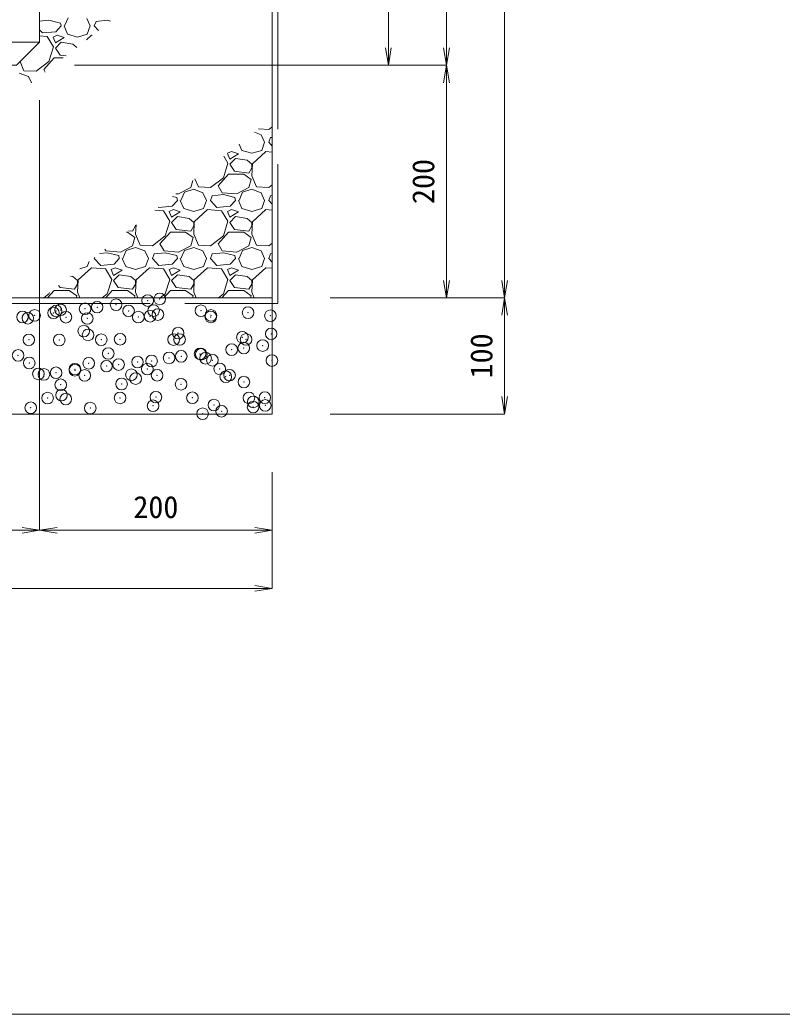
# Model space of a CAD drawing. Units: millimetres at full size, sheet at 1:20. Extents: x 0 to 23340, y -4498 to 8520.
# Drawn here: x 9050 to 9706, y 0 to 855 of the extents above; entities that cross this region are included whole.
import ezdxf
from ezdxf.enums import TextEntityAlignment as Align

# ---------------------------------------------------------------- set-up
doc = ezdxf.new("R2010")
doc.units = ezdxf.units.MM
doc.header["$LTSCALE"] = 20
doc.header["$PDMODE"] = 32
doc.header["$PDSIZE"] = 10
doc.linetypes.add('DASHED', pattern=[7.5, 6, -1.5])
for name, color, linetype, lineweight in [('KIJUN', 5, 'Continuous', 5), ('SUNPO', 3, 'Continuous', 13), ('TITLE', 7, 'Continuous', 13), ('ﾊｯﾁﾝｸﾞ', 7, 'Continuous', 5)]:
    doc.layers.add(name, color=color, linetype=linetype, lineweight=lineweight)
doc.styles.add('ＭＳ ゴシック', font='')
doc.styles.get('ＭＳ ゴシック').set_extended_font_data('MS Gothic')

# ---------------------------------------------------------------- blocks, each defined once
blk = doc.blocks.new('open_arrow')
at = {"color": 0, "linetype": 'Continuous', "lineweight": -2}
blk.add_lwpolyline([(7.5, 1.25), (0, 0), (7.5, -1.25)], dxfattribs=at)

msp = doc.modelspace()

# ---------------------------------------------------------------- linework, layer by layer
at = {"layer": 'KIJUN', "color": 7, "lineweight": 13}
msp.add_line((8647.48, 836.2), (9067.48, 836.2), dxfattribs=at)
msp.add_lwpolyline([(8745.1, 963.68), (8707.48, 1711.2), (8734.48, 1776.2), (8732.48, 1816.2), (8696.48, 1836.2), (8692.48, 1911.2), (8650.48, 1911.2), (8647.48, 1908.2), (8647.48, 836.2), (8667.48, 816.2), (9047.48, 816.2), (9067.48, 836.2), (9067.48, 1908.2), (9064.48, 1911.2), (9022.48, 1911.2), (9018.48, 1836.2), (8982.48, 1816.2), (8980.48, 1776.2), (9007.48, 1711.2), (8969.87, 963.68)], dxfattribs=at)
at = {"layer": 'KIJUN', "color": 7, "linetype": 'DASHED', "lineweight": 13}
msp.add_lwpolyline([(8647.48, 1721.2), (8442.48, 1721.2), (8442.48, 611.2), (9272.48, 611.2), (9272.48, 1721.2), (9067.48, 1721.2)], dxfattribs=at)
at = {"layer": 'KIJUN', "color": 7, "lineweight": 13}
for points in [[(9067.48, 1716.2), (9067.48, 836.2), (9047.48, 816.2), (8667.48, 816.2), (8647.48, 836.2), (8647.48, 1716.2), (8447.48, 1716.2), (8447.48, 616.2), (9267.48, 616.2), (9267.48, 1716.2)], [(9267.48, 616.2), (8447.48, 616.2), (8447.48, 516.2), (9267.48, 516.2)]]:
    msp.add_lwpolyline(points, close=True, dxfattribs=at)
at = {"layer": 'SUNPO'}
for p, q in [((9417.48, 816.2), (9417.48, 1911.2)), ((9467.48, 616.2), (9467.48, 1911.2)), ((9367.48, 1716.2), (9367.48, 816.2)), ((9097.48, 816.2), (9367.48, 816.2)), ((9097.48, 816.2), (9417.48, 816.2)), ((9097.48, 816.2), (9417.48, 816.2)), ((9417.48, 816.2), (9417.48, 616.2)), ((9067.48, 786.2), (9067.48, 416.2)), ((9067.48, 786.2), (9067.48, 416.2)), ((9317.48, 616.2), (9417.48, 616.2)), ((9317.48, 616.2), (9467.48, 616.2)), ((9317.48, 616.2), (9467.48, 616.2)), ((9467.48, 516.2), (9467.48, 616.2)), ((9317.48, 516.2), (9467.48, 516.2)), ((9267.48, 466.2), (9267.48, 416.2)), ((9267.48, 466.2), (9267.48, 366.2)), ((8647.48, 416.2), (9067.48, 416.2)), ((9067.48, 416.2), (9267.48, 416.2)), ((8447.48, 366.2), (9267.48, 366.2))]:
    msp.add_line(p, q, dxfattribs=at)
at = {"layer": 'TITLE', "color": 2}
msp.add_lwpolyline([(7780, 0), (11670, 0), (11670, 2840), (7780, 2840)], close=True, dxfattribs=at)
at = {"layer": 'TITLE'}
for p in [(9160.41, 613.83), (9170.82, 615.2), (9079.4, 603.16), (9081.68, 604.86), (9085.52, 605.83), (9106.57, 606.74), (9116.98, 608.11), (9133.24, 610.25), (9143.96, 604.97), (9165.55, 605.15), (9206.25, 605.09), (9246.76, 603.38), (9052.73, 599.65), (9057.33, 598.64), (9063.15, 601.02), (9090.11, 599.49), (9108.49, 598.39), (9152.4, 599.6), (9162.51, 600.34), (9169.23, 601.77), (9214.68, 599.71), (9214.86, 601.01), (9266.02, 600.76), (9105.42, 587.59), (9186.63, 585.82), (9266.66, 585.14), (9058.19, 580.03), (9084.37, 579.89), (9109.11, 584.21), (9120.48, 580.15), (9136.72, 580.55), (9182.76, 580.26), (9187.88, 580.31), (9241.9, 582.25), (9245.04, 580.37), (9126.51, 568.27), (9232.68, 571.56), (9243.09, 572.93), (9259.35, 575.07), (9048.99, 566.66), (9058.59, 560.1), (9109.75, 559.86), (9151.68, 560.9), (9163.77, 561.8), (9178.85, 564.47), (9189.26, 565.84), (9205.52, 567.98), (9206.54, 567.58), (9210.23, 564.2), (9216.12, 562.47), (9267.28, 562.22), (9081.59, 551.67), (9097.83, 554.78), (9097.84, 553.81), (9125.01, 557.39), (9135.42, 558.76), (9160.12, 554.89), (9222.4, 555.01), (9066.39, 550.72), (9071.17, 550.3), (9106.27, 549.41), (9146.42, 550.03), (9150.1, 546.65), (9168.55, 549.52), (9227.63, 548.26), (9230.83, 549.63), (9243.16, 543.72), (9085.63, 541.35), (9137.98, 542.02), (9189.14, 541.77), (9074.35, 529.95), (9086.29, 532.48), (9089.98, 529.1), (9136.63, 530.06), (9167.5, 530.71), (9198.91, 530.18), (9247.53, 530.02), (9251.22, 526.64), (9261.19, 530.29), (9059.85, 521.56), (9111.01, 521.32), (9165.03, 523.27), (9217.38, 523.93), (9223.96, 518.63), (9251.12, 522.2), (9261.53, 523.58), (9207.7, 516.49)]:
    msp.add_point(p, dxfattribs=at)
at = {"layer": 'ﾊｯﾁﾝｸﾞ'}
for p, q in [((9089, 850), (9092, 857)), ((9108, 856.5), (9111, 850)), ((9075.5, 855), (9067.48, 854.16)), ((9070, 844), (9067.48, 846.74)), ((9085.5, 852.5), (9075.5, 855)), ((9086, 850), (9081.5, 845)), ((9086, 850), (9085.5, 852.5)), ((9088.5, 850), (9091.5, 843)), ((9108.5, 843), (9111, 850)), ((9114.5, 850), (9116, 854)), ((9118.03, 846.15), (9114.5, 850)), ((9125.5, 855), (9116, 854)), ((9128.41, 854.27), (9125.5, 855)), ((9074, 841), (9067.48, 841.54)), ((9081.5, 845), (9070, 844)), ((9079.5, 832), (9074, 841)), ((9082.5, 842), (9079, 840.5)), ((9079, 840.5), (9081, 835.5)), ((9081, 835.5), (9088.5, 840)), ((9088.5, 840), (9082.5, 842)), ((9091.5, 843), (9100, 840.5)), ((9100, 840.5), (9108.5, 843)), ((9112, 842), (9107.69, 838.06)), ((9112.65, 841.95), (9112, 842)), ((9075.5, 819.5), (9079.5, 832)), ((9086, 836), (9081, 831)), ((9081, 831), (9085, 825)), ((9096, 834.5), (9086, 836)), ((9099.37, 831.55), (9096, 834.5)), ((9071, 812.5), (9080, 822.5)), ((9080, 822.5), (9087.8, 822.5)), ((9085, 825), (9090.2, 824.38)), ((9050.68, 819.39), (9054, 811.5)), ((9064.5, 811), (9075.5, 819.5)), ((9072.26, 810.34), (9071, 812.5)), ((9050, 809.5), (9058, 806.5)), ((9054, 811.5), (9064.5, 811)), ((9058, 806.5), (9060.48, 801.13)), ((9255.81, 761.41), (9264.5, 761)), ((9264.5, 761), (9267.48, 763.31)), ((9252.27, 758.65), (9258, 756.5)), ((9258, 756.5), (9261, 750)), ((9264.5, 750), (9266, 754)), ((9267.48, 754.16), (9266, 754)), ((9239.18, 748.41), (9241.5, 743)), ((9258.5, 743), (9261, 750)), ((9267.48, 746.74), (9264.5, 750)), ((9229.5, 732), (9225.85, 737.97)), ((9229.02, 740.45), (9231, 735.5)), ((9232.5, 742), (9229.17, 740.57)), ((9231, 735.5), (9238.5, 740)), ((9236, 736), (9231, 731)), ((9238.5, 740), (9232.5, 742)), ((9246, 734.5), (9236, 736)), ((9241.5, 743), (9250, 740.5)), ((9250, 740.5), (9258.5, 743)), ((9262, 742), (9250.5, 731.5)), ((9267.48, 741.54), (9262, 742)), ((9225.5, 719.5), (9229.5, 732)), ((9231, 731), (9235, 725)), ((9250, 731), (9246, 734.5)), ((9247.5, 723.5), (9250, 728)), ((9250.5, 731.5), (9250, 721)), ((9250, 728), (9250, 731)), ((9201.03, 718.55), (9204, 711.5)), ((9214.5, 711), (9225.5, 719.5)), ((9221, 712.5), (9230, 722.5)), ((9230, 722.5), (9243, 722.5)), ((9235, 725), (9247.5, 723.5)), ((9243, 722.5), (9249.5, 718)), ((9250, 721), (9254, 711.5)), ((9197.5, 711), (9187, 705.5)), ((9199.26, 717.17), (9197.5, 711)), ((9204, 711.5), (9214.5, 711)), ((9224.5, 706.5), (9221, 712.5)), ((9247.5, 711), (9237, 705.5)), ((9249.5, 718), (9247.5, 711)), ((9254, 711.5), (9264.5, 711)), ((9264.5, 711), (9267.48, 713.31)), ((9185.5, 702.5), (9181.72, 703.45)), ((9187, 705.5), (9184.59, 705.69)), ((9186, 700), (9185.5, 702.5)), ((9189, 700), (9192, 707)), ((9192, 707), (9200, 709.5)), ((9200, 709.5), (9208, 706.5)), ((9208, 706.5), (9211, 700)), ((9214.5, 700), (9216, 704)), ((9225.5, 705), (9216, 704)), ((9237, 705.5), (9224.5, 706.5)), ((9235.5, 702.5), (9225.5, 705)), ((9236, 700), (9235.5, 702.5)), ((9239, 700), (9242, 707)), ((9242, 707), (9250, 709.5)), ((9250, 709.5), (9258, 706.5)), ((9258, 706.5), (9261, 700)), ((9264.5, 700), (9266, 704)), ((9267.48, 704.16), (9266, 704)), ((9170, 694), (9169.85, 694.16)), ((9181.5, 695), (9170, 694)), ((9186, 700), (9181.5, 695)), ((9188.5, 700), (9191.5, 693)), ((9191.5, 693), (9200, 690.5)), ((9200, 690.5), (9208.5, 693)), ((9208.5, 693), (9211, 700)), ((9220, 694), (9214.5, 700)), ((9231.5, 695), (9220, 694)), ((9236, 700), (9231.5, 695)), ((9238.5, 700), (9241.5, 693)), ((9241.5, 693), (9250, 690.5)), ((9250, 690.5), (9258.5, 693)), ((9258.5, 693), (9261, 700)), ((9267.48, 696.74), (9264.5, 700)), ((9174, 691), (9166.6, 691.62)), ((9179.5, 682), (9174, 691)), ((9182.5, 692), (9179, 690.5)), ((9179, 690.5), (9181, 685.5)), ((9181, 685.5), (9188.5, 690)), ((9186, 686), (9181, 681)), ((9188.5, 690), (9182.5, 692)), ((9196, 684.5), (9186, 686)), ((9200, 681), (9196, 684.5)), ((9212, 692), (9200.5, 681.5)), ((9224, 691), (9212, 692)), ((9229.5, 682), (9224, 691)), ((9232.5, 692), (9229, 690.5)), ((9229, 690.5), (9231, 685.5)), ((9231, 685.5), (9238.5, 690)), ((9236, 686), (9231, 681)), ((9238.5, 690), (9232.5, 692)), ((9246, 684.5), (9236, 686)), ((9250, 681), (9246, 684.5)), ((9262, 692), (9250.5, 681.5)), ((9267.48, 691.54), (9262, 692)), ((9147.5, 673.5), (9150, 678)), ((9150.38, 678.92), (9150, 671)), ((9150, 678), (9150, 678.63)), ((9175.5, 669.5), (9179.5, 682)), ((9181, 681), (9185, 675)), ((9197.5, 673.5), (9200, 678)), ((9200.5, 681.5), (9200, 671)), ((9200, 678), (9200, 681)), ((9225.5, 669.5), (9229.5, 682)), ((9231, 681), (9235, 675)), ((9247.5, 673.5), (9250, 678)), ((9250.5, 681.5), (9250, 671)), ((9250, 678), (9250, 681)), ((9142.17, 672.5), (9143, 672.5)), ((9143, 672.5), (9149.5, 668)), ((9143.99, 673.92), (9147.5, 673.5)), ((9149.5, 668), (9147.5, 661)), ((9150, 671), (9154, 661.5)), ((9164.5, 661), (9175.5, 669.5)), ((9171, 662.5), (9180, 672.5)), ((9180, 672.5), (9193, 672.5)), ((9185, 675), (9197.5, 673.5)), ((9193, 672.5), (9199.5, 668)), ((9199.5, 668), (9197.5, 661)), ((9200, 671), (9204, 661.5)), ((9214.5, 661), (9225.5, 669.5)), ((9221, 662.5), (9230, 672.5)), ((9230, 672.5), (9243, 672.5)), ((9235, 675), (9247.5, 673.5)), ((9243, 672.5), (9249.5, 668)), ((9249.5, 668), (9247.5, 661)), ((9250, 671), (9254, 661.5)), ((9147.5, 661), (9137, 655.5)), ((9142, 657), (9150, 659.5)), ((9150, 659.5), (9158, 656.5)), ((9154, 661.5), (9164.5, 661)), ((9174.5, 656.5), (9171, 662.5)), ((9197.5, 661), (9187, 655.5)), ((9192, 657), (9200, 659.5)), ((9200, 659.5), (9208, 656.5)), ((9204, 661.5), (9214.5, 661)), ((9224.5, 656.5), (9221, 662.5)), ((9247.5, 661), (9237, 655.5)), ((9242, 657), (9250, 659.5)), ((9250, 659.5), (9258, 656.5)), ((9254, 661.5), (9264.5, 661)), ((9264.5, 661), (9267.48, 663.31)), ((9114.5, 650), (9114.95, 651.21)), ((9120, 644), (9114.5, 650)), ((9125.5, 655), (9118.92, 654.31)), ((9124.5, 656.5), (9123.63, 657.99)), ((9137, 655.5), (9124.5, 656.5)), ((9135.5, 652.5), (9125.5, 655)), ((9136, 650), (9131.5, 645)), ((9136, 650), (9135.5, 652.5)), ((9138.5, 650), (9141.5, 643)), ((9139, 650), (9142, 657)), ((9158, 656.5), (9161, 650)), ((9158.5, 643), (9161, 650)), ((9164.5, 650), (9166, 654)), ((9170, 644), (9164.5, 650)), ((9175.5, 655), (9166, 654)), ((9187, 655.5), (9174.5, 656.5)), ((9185.5, 652.5), (9175.5, 655)), ((9186, 650), (9181.5, 645)), ((9186, 650), (9185.5, 652.5)), ((9188.5, 650), (9191.5, 643)), ((9189, 650), (9192, 657)), ((9208, 656.5), (9211, 650)), ((9208.5, 643), (9211, 650)), ((9214.5, 650), (9216, 654)), ((9220, 644), (9214.5, 650)), ((9225.5, 655), (9216, 654)), ((9237, 655.5), (9224.5, 656.5)), ((9235.5, 652.5), (9225.5, 655)), ((9236, 650), (9231.5, 645)), ((9236, 650), (9235.5, 652.5)), ((9238.5, 650), (9241.5, 643)), ((9239, 650), (9242, 657)), ((9258, 656.5), (9261, 650)), ((9258.5, 643), (9261, 650)), ((9264.5, 650), (9266, 654)), ((9267.48, 646.74), (9264.5, 650)), ((9267.48, 654.16), (9266, 654)), ((9112, 642), (9100.5, 631.5)), ((9102.04, 641.1), (9108.5, 643)), ((9108.5, 643), (9110.06, 647.38)), ((9124, 641), (9112, 642)), ((9131.5, 645), (9120, 644)), ((9132.5, 642), (9129, 640.5)), ((9138.5, 640), (9132.5, 642)), ((9141.5, 643), (9150, 640.5)), ((9150, 640.5), (9158.5, 643)), ((9162, 642), (9150.5, 631.5)), ((9174, 641), (9162, 642)), ((9181.5, 645), (9170, 644)), ((9182.5, 642), (9179, 640.5)), ((9188.5, 640), (9182.5, 642)), ((9191.5, 643), (9200, 640.5)), ((9200, 640.5), (9208.5, 643)), ((9212, 642), (9200.5, 631.5)), ((9224, 641), (9212, 642)), ((9231.5, 645), (9220, 644)), ((9232.5, 642), (9229, 640.5)), ((9238.5, 640), (9232.5, 642)), ((9241.5, 643), (9250, 640.5)), ((9250, 640.5), (9258.5, 643)), ((9262, 642), (9250.5, 631.5)), ((9267.48, 641.54), (9262, 642)), ((9096, 634.5), (9093.99, 634.8)), ((9100, 631), (9096, 634.5)), ((9129.5, 632), (9124, 641)), ((9129, 640.5), (9131, 635.5)), ((9131, 635.5), (9138.5, 640)), ((9136, 636), (9131, 631)), ((9146, 634.5), (9136, 636)), ((9150, 631), (9146, 634.5)), ((9179.5, 632), (9174, 641)), ((9179, 640.5), (9181, 635.5)), ((9181, 635.5), (9188.5, 640)), ((9186, 636), (9181, 631)), ((9196, 634.5), (9186, 636)), ((9200, 631), (9196, 634.5)), ((9229.5, 632), (9224, 641)), ((9229, 640.5), (9231, 635.5)), ((9231, 635.5), (9238.5, 640)), ((9236, 636), (9231, 631)), ((9246, 634.5), (9236, 636)), ((9250, 631), (9246, 634.5)), ((9083.79, 626.82), (9085, 625)), ((9085, 625), (9097.5, 623.5)), ((9097.5, 623.5), (9100, 628)), ((9100.5, 631.5), (9100, 621)), ((9100, 628), (9100, 631)), ((9125.5, 619.5), (9129.5, 632)), ((9131, 631), (9135, 625)), ((9135, 625), (9147.5, 623.5)), ((9147.5, 623.5), (9150, 628)), ((9150.5, 631.5), (9150, 621)), ((9150, 628), (9150, 631)), ((9175.5, 619.5), (9179.5, 632)), ((9181, 631), (9185, 625)), ((9185, 625), (9197.5, 623.5)), ((9197.5, 623.5), (9200, 628)), ((9200.5, 631.5), (9200, 621)), ((9200, 628), (9200, 631)), ((9225.5, 619.5), (9229.5, 632)), ((9231, 631), (9235, 625)), ((9235, 625), (9247.5, 623.5)), ((9247.5, 623.5), (9250, 628)), ((9250.5, 631.5), (9250, 621)), ((9250, 628), (9250, 631)), ((9071.22, 616.2), (9075.5, 619.5)), ((9074.33, 616.2), (9080, 622.5)), ((9075.5, 619.5), (9075.86, 620.62)), ((9080, 622.5), (9093, 622.5)), ((9093, 622.5), (9099.5, 618)), ((9099.5, 618), (9098.98, 616.2)), ((9100, 621), (9102.02, 616.2)), ((9121.22, 616.2), (9125.5, 619.5)), ((9124.33, 616.2), (9130, 622.5)), ((9130, 622.5), (9143, 622.5)), ((9143, 622.5), (9149.5, 618)), ((9149.5, 618), (9148.98, 616.2)), ((9150, 621), (9152.02, 616.2)), ((9171.22, 616.2), (9175.5, 619.5)), ((9174.33, 616.2), (9180, 622.5)), ((9180, 622.5), (9193, 622.5)), ((9193, 622.5), (9199.5, 618)), ((9199.5, 618), (9198.98, 616.2)), ((9200, 621), (9202.02, 616.2)), ((9221.22, 616.2), (9225.5, 619.5)), ((9224.33, 616.2), (9230, 622.5)), ((9230, 622.5), (9243, 622.5)), ((9243, 622.5), (9249.5, 618)), ((9249.5, 618), (9248.98, 616.2)), ((9250, 621), (9252.02, 616.2))]:
    msp.add_line(p, q, dxfattribs=at)

# ---------------------------------------------------------------- block references
at = {"layer": 'SUNPO', "xscale": 2, "yscale": 2}
for p, rotation in [((9367.48, 816.2), 90), ((9417.48, 816.2), 90), ((9417.48, 816.2), 270), ((9417.48, 616.2), 90), ((9467.48, 616.2), 90), ((9467.48, 616.2), 270), ((9467.48, 516.2), 90), ((9067.48, 416.2), 180), ((9267.48, 416.2), 180), ((9267.48, 366.2), 180)]:
    msp.add_blockref('open_arrow', p, dxfattribs=dict(at, rotation=rotation))
msp.add_blockref('open_arrow', (9067.48, 416.2), dxfattribs=at)

# ---------------------------------------------------------------- texts
at = {"layer": 'SUNPO', "style": 'ＭＳ ゴシック'}
for s, p in [('200', (9397.48, 716.2)), ('100', (9447.48, 566.2))]:
    msp.add_text(s, height=18.99, rotation=90, dxfattribs=at).set_placement(p, align=Align.MIDDLE_CENTER)
msp.add_text('200', height=18.99, dxfattribs=at).set_placement((9167.48, 436.2), align=Align.MIDDLE_CENTER)

doc.saveas('drawing.dxf')
